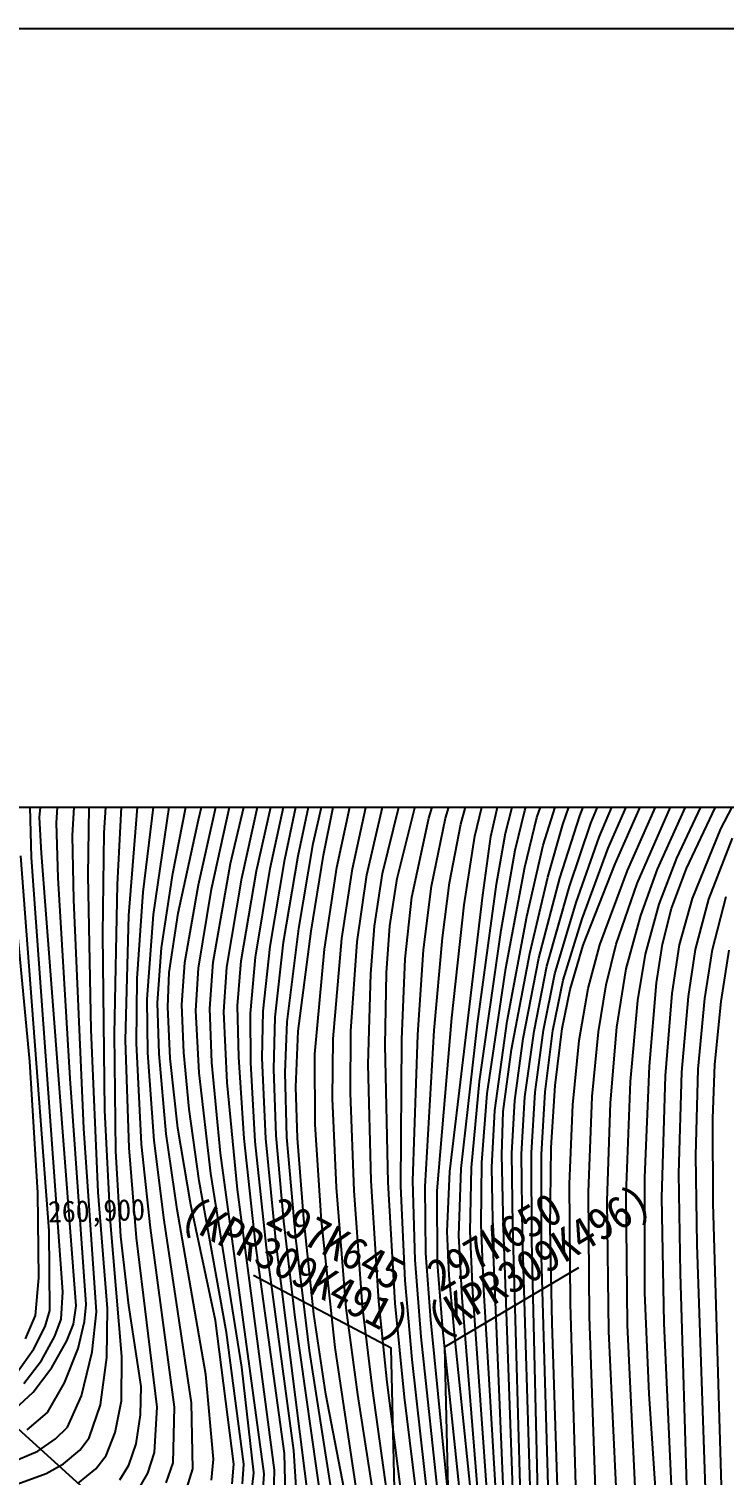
# Model space of a CAD drawing. Header units: millimetres. Extents: x 14950 to 15746, y 1103 to 1809.
# Drawn here: x 15580.3 to 15645.1, y 1484.4 to 1619.1 of the extents above; entities that cross this region are included whole.
import ezdxf
from ezdxf.xclip import XClip

# ---------------------------------------------------------------- set-up
doc = ezdxf.new("R2010")
doc.units = ezdxf.units.MM
doc.header["$LTSCALE"] = 10
doc.header["$MEASUREMENT"] = 0
doc.header["$XCLIPFRAME"] = 2
doc.layers.add('TX-PAPR', color=2, linetype='Continuous', plot=False)
doc.layers.add('TZ-BASE', color=253, linetype='Continuous')
doc.styles.add('GR', font='GulimChe.ttf')
doc.styles.add('HANA', font='GulimChe.ttf')

# ---------------------------------------------------------------- blocks, each defined once
blk = doc.blocks.new('JD-DGDG5SGS')
at = {"layer": 'TZ-BASE'}
for p, q in [((551.46, 74.04, 64.1), (552.56, 89.73, 64.1)), ((553.03, 73.54, 65.1), (553.9, 86.97, 65.1)), ((554.51, 72.36, 66.1), (555.28, 85.02, 66.1)), ((566.25, 73.82, 74.1), (569.2, 85.16, 74.1)), ((557.47, 72.61, 68.1), (558.23, 83.82, 68.1)), ((614.95, 72.98, 110.1), (620.71, 84.06, 110.1)), ((586.41, 74.95, 89.1), (588.32, 81.19, 89.1)), ((581.87, 74.97, 86.1), (583.73, 80.75, 86.1)), ((587.73, 74, 90.1), (589.7, 80.56, 90.1)), ((589.28, 73.98, 91.1), (591.01, 79.81, 91.1)), ((558.7, 67.81, 69.1), (559.27, 78.62, 69.1)), ((561.1, 67.11, 71.1), (562.44, 78.13, 71.1)), ((563.87, 68.85, 73.1), (565.75, 78.34, 73.1)), ((569.26, 69.76, 77.1), (571.23, 78.12, 77.1)), ((590.7, 73.44, 92.1), (592.09, 78.35, 92.1)), ((596.68, 74.7, 96.1), (597.92, 78.33, 96.1)), ((601.8, 74.22, 100.1), (603.93, 79.44, 100.1)), ((602.82, 73.51, 101.1), (605.11, 79.02, 101.1)), ((603.6, 72.22, 102.1), (606.42, 78.88, 102.1)), ((604.45, 71.18, 103.1), (607.74, 78.77, 103.1)), ((605.09, 69.73, 104.1), (609.27, 79.16, 104.1)), ((597.8, 74.05, 97.1), (599.11, 77.88, 97.1)), ((600.22, 73.39, 99.1), (601.48, 77.01, 99.1)), ((606.23, 69.11, 105.1), (609.93, 77.46, 105.1)), ((550.71, 70.33, 63.1), (550.55, 76.27, 63.1)), ((559.78, 64.93, 70.1), (560.7, 76.66, 70.1)), ((562.07, 65.03, 72.1), (563.63, 75.64, 72.1)), ((566.26, 67.79, 75.1), (567.97, 75.45, 75.1)), ((570.29, 68.39, 78.1), (572.01, 76.15, 78.1)), ((571.68, 69.09, 79.1), (573.12, 75.57, 79.1)), ((572.95, 69.3, 80.1), (574.32, 75.64, 80.1)), ((574.31, 70.14, 81.1), (575.48, 75.63, 81.1)), ((575.56, 70.47, 82.1), (576.68, 75.75, 82.1)), ((576.96, 71.64, 83.1), (578.07, 76.55, 83.1)), ((592.02, 72.3, 93.1), (592.96, 76.18, 93.1)), ((593.52, 72.29, 94.1), (594.32, 75.78, 94.1)), ((594.87, 72.58, 95.1), (595.64, 75.62, 95.1)), ((598.39, 71.48, 98.1), (600.04, 76.74, 98.1)), ((607.13, 67.91, 106.1), (610.67, 75.99, 106.1)), ((609.03, 69.25, 107.1), (612.31, 76.44, 107.1)), ((610.84, 70.26, 108.1), (613.62, 76.16, 108.1)), ((555.97, 68.64, 67.1), (556.09, 75.28, 67.1)), ((567.48, 67.37, 76.1), (569.22, 75.29, 76.1)), ((577.9, 70.53, 84.1), (578.83, 75.09, 84.1)), ((579.17, 69.41, 85.1), (580.4, 75.17, 85.1)), ((580.6, 69.28, 86.1), (581.87, 74.97, 86.1)), ((581.95, 68.72, 87.1), (583.45, 75.21, 87.1)), ((583.42, 68.84, 88.1), (585.01, 75.35, 88.1)), ((584.77, 68.37, 89.1), (586.41, 74.95, 89.1)), ((595.79, 71.02, 96.1), (596.68, 74.7, 96.1)), ((599.94, 68.41, 100.1), (601.8, 74.22, 100.1)), ((611.73, 69.29, 109.1), (614.53, 75.16, 109.1)), ((551.62, 70.73, 64.1), (551.46, 74.04, 64.1)), ((553.19, 68.42, 65.1), (553.03, 73.54, 65.1)), ((564.36, 65.13, 74.1), (566.25, 73.82, 74.1)), ((586.16, 66.63, 90.1), (587.73, 74, 90.1)), ((587.97, 67.65, 91.1), (589.28, 73.98, 91.1)), ((589.67, 67.98, 92.1), (590.7, 73.44, 92.1)), ((596.67, 69.43, 97.1), (597.8, 74.05, 97.1)), ((598.82, 68.51, 99.1), (600.22, 73.39, 99.1)), ((600.83, 67.64, 101.1), (602.82, 73.51, 101.1)), ((612.29, 66.5, 110.1), (614.95, 72.98, 110.1)), ((550.54, 51.34, 61.1), (548.59, 72.02, 61.1)), ((554.66, 66.39, 66.1), (554.51, 72.36, 66.1)), ((557.34, 63.2, 68.1), (557.47, 72.61, 68.1)), ((575.61, 63.72, 83.1), (576.96, 71.64, 83.1)), ((591.02, 65.92, 93.1), (592.02, 72.3, 93.1)), ((592.77, 66.81, 94.1), (593.52, 72.29, 94.1)), ((594.05, 67.85, 95.1), (594.87, 72.58, 95.1)), ((596.85, 64.84, 98.1), (598.39, 71.48, 98.1)), ((601.45, 66.13, 102.1), (603.6, 72.22, 102.1)), ((613.83, 66.44, 111.1), (616.02, 72.14, 111.1)), ((552.36, 35.56, 62.1), (549.71, 70.48, 62.1)), ((553.61, 29.88, 63.1), (550.71, 70.33, 63.1)), ((554.85, 28.57, 64.1), (551.62, 70.73, 64.1)), ((572.93, 62.04, 81.1), (574.31, 70.14, 81.1)), ((574.2, 62.44, 82.1), (575.56, 70.47, 82.1)), ((576.76, 63.48, 84.1), (577.9, 70.53, 84.1)), ((594.47, 63.56, 96.1), (595.79, 71.02, 96.1)), ((602.01, 64.61, 103.1), (604.45, 71.18, 103.1)), ((609.18, 65.97, 108.1), (610.84, 70.26, 108.1)), ((562.83, 61.92, 73.1), (563.87, 68.85, 73.1)), ((567.63, 60.59, 77.1), (569.26, 69.76, 77.1)), ((570.23, 60.71, 79.1), (571.68, 69.09, 79.1)), ((571.57, 61.06, 80.1), (572.95, 69.3, 80.1)), ((578.02, 61.78, 85.1), (579.17, 69.41, 85.1)), ((579.61, 62.79, 86.1), (580.6, 69.28, 86.1)), ((581.05, 62.46, 87.1), (581.95, 68.72, 87.1)), ((582.65, 63.93, 88.1), (583.42, 68.84, 88.1)), ((594.92, 60.03, 97.1), (596.67, 69.43, 97.1)), ((602.11, 62.15, 104.1), (605.09, 69.73, 104.1)), ((603.68, 62.21, 105.1), (606.23, 69.11, 105.1)), ((607.48, 64.93, 107.1), (609.03, 69.25, 107.1)), ((610.35, 65.57, 109.1), (611.73, 69.29, 109.1)), ((554.29, 49.74, 65.1), (553.19, 68.42, 65.1)), ((556.26, 54.27, 67.1), (555.97, 68.64, 67.1)), ((558.42, 53.9, 69.1), (558.7, 67.81, 69.1)), ((565, 60.56, 75.1), (566.26, 67.79, 75.1)), ((566.25, 60.01, 76.1), (567.48, 67.37, 76.1)), ((568.89, 60.12, 78.1), (570.29, 68.39, 78.1)), ((584.08, 63.97, 89.1), (584.77, 68.37, 89.1)), ((587.22, 61.74, 91.1), (587.97, 67.65, 91.1)), ((588.99, 62.85, 92.1), (589.67, 67.98, 92.1)), ((592.25, 54.85, 95.1), (594.05, 67.85, 95.1)), ((597.14, 61.4, 99.1), (598.82, 68.51, 99.1)), ((597.99, 60.95, 100.1), (599.94, 68.41, 100.1)), ((598.74, 60.22, 101.1), (600.83, 67.64, 101.1)), ((605.2, 62.27, 106.1), (607.13, 67.91, 106.1)), ((555.59, 45.1, 66.1), (554.66, 66.39, 66.1)), ((560.54, 59.05, 71.1), (561.1, 67.11, 71.1)), ((585.52, 60.89, 90.1), (586.16, 66.63, 90.1)), ((589.7, 41.08, 94.1), (592.77, 66.81, 94.1)), ((599.48, 59.48, 102.1), (601.45, 66.13, 102.1)), ((611.1, 62.19, 110.1), (612.29, 66.5, 110.1)), ((612.59, 61.77, 111.1), (613.83, 66.44, 111.1)), ((614.16, 61.77, 112.1), (615.45, 66.7, 112.1)), ((559.46, 53.31, 70.1), (559.78, 64.93, 70.1)), ((561.47, 57.15, 72.1), (562.07, 65.03, 72.1)), ((563.53, 59.63, 74.1), (564.36, 65.13, 74.1)), ((589.86, 55.4, 93.1), (591.02, 65.92, 93.1)), ((595.04, 55.1, 98.1), (596.85, 64.84, 98.1)), ((606.13, 59.95, 107.1), (607.48, 64.93, 107.1)), ((607.91, 61.33, 108.1), (609.18, 65.97, 108.1)), ((609.5, 62.25, 109.1), (610.35, 65.57, 109.1)), ((574.52, 55.03, 83.1), (575.61, 63.72, 83.1)), ((575.55, 54.15, 84.1), (576.76, 63.48, 84.1)), ((582.31, 59.5, 88.1), (582.65, 63.93, 88.1)), ((583.77, 59.59, 89.1), (584.08, 63.97, 89.1)), ((592.44, 49.48, 96.1), (594.47, 63.56, 96.1)), ((600.25, 58.92, 103.1), (602.01, 64.61, 103.1)), ((557.53, 46.76, 68.1), (557.34, 63.2, 68.1)), ((572.28, 56.03, 81.1), (572.93, 62.04, 81.1)), ((573.4, 55.45, 82.1), (574.2, 62.44, 82.1)), ((578.8, 53.43, 86.1), (579.61, 62.79, 86.1)), ((580.46, 54.17, 87.1), (581.05, 62.46, 87.1)), ((588.23, 54.23, 92.1), (588.99, 62.85, 92.1)), ((600.89, 58.03, 104.1), (602.11, 62.15, 104.1)), ((602.58, 58.12, 105.1), (603.68, 62.21, 105.1)), ((604.26, 58.48, 106.1), (605.2, 62.27, 106.1)), ((608.95, 58.65, 109.1), (609.5, 62.25, 109.1)), ((610.41, 57.66, 110.1), (611.1, 62.19, 110.1)), ((562.45, 56.81, 73.1), (562.83, 61.92, 73.1)), ((569.9, 56.52, 79.1), (570.23, 60.71, 79.1)), ((571.11, 55.81, 80.1), (571.57, 61.06, 80.1)), ((577.11, 52.01, 85.1), (578.02, 61.78, 85.1)), ((585.2, 53.37, 90.1), (585.52, 60.89, 90.1)), ((586.7, 53.81, 91.1), (587.22, 61.74, 91.1)), ((595.42, 52.44, 99.1), (597.14, 61.4, 99.1)), ((596.52, 53.46, 100.1), (597.99, 60.95, 100.1)), ((607.21, 57.02, 108.1), (607.91, 61.33, 108.1)), ((611.93, 57.38, 111.1), (612.59, 61.77, 111.1)), ((613.45, 57.19, 112.1), (614.16, 61.77, 112.1)), ((614.96, 56.92, 113.1), (615.72, 61.7, 113.1)), ((563.4, 56.42, 74.1), (563.53, 59.63, 74.1)), ((564.71, 56.6, 75.1), (565, 60.56, 75.1)), ((566.02, 56.09, 76.1), (566.25, 60.01, 76.1)), ((567.32, 56.27, 77.1), (567.63, 60.59, 77.1)), ((568.62, 55.96, 78.1), (568.89, 60.12, 78.1)), ((582.06, 51.08, 88.1), (582.31, 59.5, 88.1)), ((583.67, 52.84, 89.1), (583.77, 59.59, 89.1)), ((593.18, 48.36, 97.1), (594.92, 60.03, 97.1)), ((597.53, 54.17, 101.1), (598.74, 60.22, 101.1)), ((598.42, 54.24, 102.1), (599.48, 59.48, 102.1)), ((605.26, 54.52, 107.1), (606.13, 59.95, 107.1)), ((560.49, 53.04, 71.1), (560.54, 59.05, 71.1)), ((599.29, 54.21, 103.1), (600.25, 58.92, 103.1)), ((600.16, 54.41, 104.1), (600.89, 58.03, 104.1)), ((601.73, 53.3, 105.1), (602.58, 58.12, 105.1)), ((603.53, 54.1, 106.1), (604.26, 58.48, 106.1)), ((608.29, 50.91, 109.1), (608.95, 58.65, 109.1)), ((561.55, 52.15, 72.1), (561.47, 57.15, 72.1)), ((562.6, 52.05, 73.1), (562.45, 56.81, 73.1)), ((564.89, 52.16, 75.1), (564.71, 56.6, 75.1)), ((606.51, 49.48, 108.1), (607.21, 57.02, 108.1)), ((609.78, 49.99, 110.1), (610.41, 57.66, 110.1)), ((611.31, 50.35, 111.1), (611.93, 57.38, 111.1)), ((612.84, 50.62, 112.1), (613.45, 57.19, 112.1)), ((614.38, 51.04, 113.1), (614.96, 56.92, 113.1)), ((563.63, 51.61, 74.1), (563.4, 56.42, 74.1)), ((566.32, 50.28, 76.1), (566.02, 56.09, 76.1)), ((567.51, 51.23, 77.1), (567.32, 56.27, 77.1)), ((568.92, 49.38, 78.1), (568.62, 55.96, 78.1)), ((570.03, 51.73, 79.1), (569.9, 56.52, 79.1)), ((571.14, 51.25, 80.1), (571.11, 55.81, 80.1)), ((572.21, 51.65, 81.1), (572.28, 56.03, 81.1)), ((573.29, 50.62, 82.1), (573.4, 55.45, 82.1)), ((588.5, 39.28, 93.1), (589.86, 55.4, 93.1)), ((556.91, 39.16, 67.1), (556.26, 54.27, 67.1)), ((558.57, 42.97, 69.1), (558.42, 53.9, 69.1)), ((574.34, 50.31, 83.1), (574.52, 55.03, 83.1)), ((575.33, 48.93, 84.1), (575.55, 54.15, 84.1)), ((580.42, 48.41, 87.1), (580.46, 54.17, 87.1)), ((587.38, 39.71, 92.1), (588.23, 54.23, 92.1)), ((590.73, 41.37, 95.1), (592.25, 54.85, 95.1)), ((593.88, 46.76, 98.1), (595.04, 55.1, 98.1)), ((596.69, 48.05, 101.1), (597.53, 54.17, 101.1)), ((597.65, 48.49, 102.1), (598.42, 54.24, 102.1)), ((598.57, 48.5, 103.1), (599.29, 54.21, 103.1)), ((599.5, 49.1, 104.1), (600.16, 54.41, 104.1)), ((602.95, 48.06, 106.1), (603.53, 54.1, 106.1)), ((604.66, 47.47, 107.1), (605.26, 54.52, 107.1)), ((559.79, 43.28, 70.1), (559.46, 53.31, 70.1)), ((560.96, 43.64, 71.1), (560.49, 53.04, 71.1)), ((578.75, 47.89, 86.1), (578.8, 53.43, 86.1)), ((583.95, 40.06, 89.1), (583.67, 52.84, 89.1)), ((585.11, 39.74, 90.1), (585.2, 53.37, 90.1)), ((586.24, 40.22, 91.1), (586.7, 53.81, 91.1)), ((595.74, 47.7, 100.1), (596.52, 53.46, 100.1)), ((601.15, 47.3, 105.1), (601.73, 53.3, 105.1)), ((551.3, 39.1, 61.1), (550.54, 51.34, 61.1)), ((562.13, 43.99, 72.1), (561.55, 52.15, 72.1)), ((563.25, 44.61, 73.1), (562.6, 52.05, 73.1)), ((564.34, 45.12, 74.1), (563.63, 51.61, 74.1)), ((565.4, 46.88, 75.1), (564.89, 52.16, 75.1)), ((568.32, 42.8, 77.1), (567.51, 51.23, 77.1)), ((570.53, 44.17, 79.1), (570.03, 51.73, 79.1)), ((571.56, 43.87, 80.1), (571.14, 51.25, 80.1)), ((572.53, 44.15, 81.1), (572.21, 51.65, 81.1)), ((577.15, 45.47, 85.1), (577.11, 52.01, 85.1)), ((594.67, 46.69, 99.1), (595.42, 52.44, 99.1)), ((567.4, 40.9, 76.1), (566.32, 50.28, 76.1)), ((573.51, 44.43, 82.1), (573.29, 50.62, 82.1)), ((574.51, 44.29, 83.1), (574.34, 50.31, 83.1)), ((582.34, 40.22, 88.1), (582.06, 51.08, 88.1)), ((607.86, 40.52, 109.1), (608.29, 50.91, 109.1)), ((609.45, 38.66, 110.1), (609.78, 49.99, 110.1)), ((611.04, 40.9, 111.1), (611.31, 50.35, 111.1)), ((612.61, 42.57, 112.1), (612.84, 50.62, 112.1)), ((614.21, 46.03, 113.1), (614.38, 51.04, 113.1)), ((555.81, 28.71, 65.1), (554.29, 49.74, 65.1)), ((569.91, 39.42, 78.1), (568.92, 49.38, 78.1)), ((575.5, 44.21, 84.1), (575.33, 48.93, 84.1)), ((591.69, 41.46, 96.1), (592.44, 49.48, 96.1)), ((597.3, 42.84, 102.1), (597.65, 48.49, 102.1)), ((598.22, 42.67, 103.1), (598.57, 48.5, 103.1)), ((599.14, 43.33, 104.1), (599.5, 49.1, 104.1)), ((606.11, 38.99, 108.1), (606.51, 49.48, 108.1)), ((579.11, 39.6, 86.1), (578.75, 47.89, 86.1)), ((580.76, 39.3, 87.1), (580.42, 48.41, 87.1)), ((592.66, 41.92, 97.1), (593.18, 48.36, 97.1)), ((595.47, 42.81, 100.1), (595.74, 47.7, 100.1)), ((596.38, 42.71, 101.1), (596.69, 48.05, 101.1)), ((600.85, 39.95, 105.1), (601.15, 47.3, 105.1)), ((602.6, 39.18, 106.1), (602.95, 48.06, 106.1)), ((604.35, 38.37, 107.1), (604.66, 47.47, 107.1)), ((558.05, 36.39, 68.1), (557.53, 46.76, 68.1)), ((566.34, 40.22, 75.1), (565.4, 46.88, 75.1)), ((593.61, 41.5, 98.1), (593.88, 46.76, 98.1)), ((594.53, 42.63, 99.1), (594.67, 46.69, 99.1)), ((614.24, 38.1, 113.1), (614.21, 46.03, 113.1)), ((556.77, 28.01, 66.1), (555.59, 45.1, 66.1)), ((564.29, 37.55, 73.1), (563.25, 44.61, 73.1)), ((565.55, 38, 74.1), (564.34, 45.12, 74.1)), ((577.72, 36.51, 85.1), (577.15, 45.47, 85.1)), ((560.49, 34.91, 70.1), (559.79, 43.28, 70.1)), ((561.78, 35.86, 71.1), (560.96, 43.64, 71.1)), ((563.07, 36.57, 72.1), (562.13, 43.99, 72.1)), ((571.57, 34.42, 79.1), (570.53, 44.17, 79.1)), ((572.59, 34, 80.1), (571.56, 43.87, 80.1)), ((573.52, 34.11, 81.1), (572.53, 44.15, 81.1)), ((574.21, 36.46, 82.1), (573.51, 44.43, 82.1)), ((575.32, 34.88, 83.1), (574.51, 44.29, 83.1)), ((576.07, 36.69, 84.1), (575.5, 44.21, 84.1)), ((599.04, 35.89, 104.1), (599.14, 43.33, 104.1)), ((559.04, 35.04, 69.1), (558.57, 42.97, 69.1)), ((572.39, 12.94, 77.1), (568.32, 42.8, 77.1)), ((592.61, 36.17, 97.1), (592.66, 41.92, 97.1)), ((594.7, 35.85, 99.1), (594.53, 42.63, 99.1)), ((595.57, 36.05, 100.1), (595.47, 42.81, 100.1)), ((596.46, 35.14, 101.1), (596.38, 42.71, 101.1)), ((597.34, 34.66, 102.1), (597.3, 42.84, 102.1)), ((598.23, 33.19, 103.1), (598.22, 42.67, 103.1)), ((612.73, 34.26, 112.1), (612.61, 42.57, 112.1)), ((570.29, 22.88, 76.1), (567.4, 40.9, 76.1)), ((589.45, 35.51, 94.1), (589.7, 41.08, 94.1)), ((590.53, 35.13, 95.1), (590.73, 41.37, 95.1)), ((591.57, 35.55, 96.1), (591.69, 41.46, 96.1)), ((593.74, 33.35, 98.1), (593.61, 41.5, 98.1)), ((607.86, 29.78, 109.1), (607.86, 40.52, 109.1)), ((611.17, 31.58, 111.1), (611.04, 40.9, 111.1)), ((551.38, 31.19, 61.1), (551.3, 39.1, 61.1)), ((557.79, 28.34, 67.1), (556.91, 39.16, 67.1)), ((568.87, 26.1, 75.1), (566.34, 40.22, 75.1)), ((573.36, 13.27, 78.1), (569.91, 39.42, 78.1)), ((580.04, 28.39, 86.1), (579.11, 39.6, 86.1)), ((581.56, 28.55, 87.1), (580.76, 39.3, 87.1)), ((583.07, 28.99, 88.1), (582.34, 40.22, 88.1)), ((584.6, 28.82, 89.1), (583.95, 40.06, 89.1)), ((585.52, 30.94, 90.1), (585.11, 39.74, 90.1)), ((586.45, 32.86, 91.1), (586.24, 40.22, 91.1)), ((587.46, 33.48, 92.1), (587.38, 39.71, 92.1)), ((588.54, 32.58, 93.1), (588.5, 39.28, 93.1)), ((600.93, 28.81, 105.1), (600.85, 39.95, 105.1)), ((602.71, 27.6, 106.1), (602.6, 39.18, 106.1)), ((567.86, 27.21, 74.1), (565.55, 38, 74.1)), ((604.51, 26.19, 107.1), (604.35, 38.37, 107.1)), ((606.24, 26.79, 108.1), (606.11, 38.99, 108.1)), ((609.66, 26.97, 110.1), (609.45, 38.66, 110.1)), ((615.11, 8.19, 113.1), (614.24, 38.1, 113.1)), ((559.12, 23.87, 68.1), (558.05, 36.39, 68.1)), ((565.61, 19.55, 72.1), (563.07, 36.57, 72.1)), ((566.94, 22.18, 73.1), (564.29, 37.55, 73.1)), ((575.28, 27.5, 82.1), (574.21, 36.46, 82.1)), ((577.01, 27.8, 84.1), (576.07, 36.69, 84.1)), ((579, 24.7, 85.1), (577.72, 36.51, 85.1)), ((552.4, 28.14, 62.1), (552.36, 35.56, 62.1)), ((559.76, 28.62, 69.1), (559.04, 35.04, 69.1)), ((564.02, 19.15, 71.1), (561.78, 35.86, 71.1)), ((589.61, 31.41, 94.1), (589.45, 35.51, 94.1)), ((590.85, 29.36, 95.1), (590.53, 35.13, 95.1)), ((591.84, 29.86, 96.1), (591.57, 35.55, 96.1)), ((592.85, 30.12, 97.1), (592.61, 36.17, 97.1)), ((595.83, 3.6, 99.1), (594.7, 35.85, 99.1)), ((596.58, -0.05, 100.1), (595.57, 36.05, 100.1)), ((597.41, 3.6, 101.1), (596.46, 35.14, 101.1)), ((599.22, 26.98, 104.1), (599.04, 35.89, 104.1)), ((562.42, 19.14, 70.1), (560.49, 34.91, 70.1)), ((574.28, 14.85, 79.1), (571.57, 34.42, 79.1)), ((575.14, 15.12, 80.1), (572.59, 34, 80.1)), ((576.78, 8.28, 81.1), (573.52, 34.11, 81.1)), ((576.62, 24.43, 83.1), (575.32, 34.88, 83.1)), ((598.25, -4.58, 102.1), (597.34, 34.66, 102.1)), ((613.61, 8.63, 112.1), (612.73, 34.26, 112.1)), ((587.01, 25.71, 91.1), (586.45, 32.86, 91.1)), ((587.91, 27.28, 92.1), (587.46, 33.48, 92.1)), ((589.04, 26.37, 93.1), (588.54, 32.58, 93.1)), ((595.07, 2.66, 98.1), (593.74, 33.35, 98.1)), ((599.2, 0.16, 103.1), (598.23, 33.19, 103.1)), ((551.06, 27.67, 61.1), (551.38, 31.19, 61.1)), ((590.18, 25.39, 94.1), (589.61, 31.41, 94.1)), ((612.12, 1.08, 111.1), (611.17, 31.58, 111.1)), ((553.46, 27.35, 63.1), (553.61, 29.88, 63.1)), ((586.17, 23.59, 90.1), (585.52, 30.94, 90.1)), ((593.7, 3.77, 96.1), (591.84, 29.86, 96.1)), ((594.41, 3.83, 97.1), (592.85, 30.12, 97.1)), ((608.27, 20.38, 109.1), (607.86, 29.78, 109.1)), ((554.62, 26.87, 64.1), (554.85, 28.57, 64.1)), ((555.64, 27.14, 65.1), (555.81, 28.71, 65.1)), ((557.71, 23.77, 67.1), (557.79, 28.34, 67.1)), ((560.92, 21.08, 69.1), (559.76, 28.62, 69.1)), ((581.1, 20.32, 86.1), (580.04, 28.39, 86.1)), ((582.47, 20.9, 87.1), (581.56, 28.55, 87.1)), ((583.86, 21.48, 88.1), (583.07, 28.99, 88.1)), ((585.45, 20.08, 89.1), (584.6, 28.82, 89.1)), ((592.95, 3.26, 95.1), (590.85, 29.36, 95.1)), ((601.87, -3.14, 105.1), (600.93, 28.81, 105.1)), ((550.13, 25.51, 61.1), (551.06, 27.67, 61.1)), ((551.97, 26.67, 62.1), (552.4, 28.14, 62.1)), ((552.87, 25.77, 63.1), (553.46, 27.35, 63.1)), ((555.04, 24.61, 65.1), (555.64, 27.14, 65.1)), ((556.36, 24.31, 66.1), (556.77, 28.01, 66.1)), ((569.57, 13.85, 74.1), (567.86, 27.21, 74.1)), ((577.97, 8.58, 82.1), (575.28, 27.5, 82.1)), ((578.14, 20.37, 84.1), (577.01, 27.8, 84.1)), ((590.22, 3.91, 92.1), (587.91, 27.28, 92.1)), ((600.16, -2.29, 104.1), (599.22, 26.98, 104.1)), ((603.73, -2.45, 106.1), (602.71, 27.6, 106.1)), ((610.82, 0.85, 110.1), (609.66, 26.97, 110.1)), ((550.92, 24.58, 62.1), (551.97, 26.67, 62.1)), ((551.62, 23.5, 63.1), (552.87, 25.77, 63.1)), ((554, 25.31, 64.1), (554.62, 26.87, 64.1)), ((570.49, 13.83, 75.1), (568.87, 26.1, 75.1)), ((589.27, 4.75, 91.1), (587.01, 25.71, 91.1)), ((591.29, 4.81, 93.1), (589.04, 26.37, 93.1)), ((605.63, 1.95, 107.1), (604.51, 26.19, 107.1)), ((607.53, -0.03, 108.1), (606.24, 26.79, 108.1)), ((549.34, 22.36, 62.1), (550.92, 24.58, 62.1)), ((552.61, 22.83, 64.1), (554, 25.31, 64.1)), ((553.78, 21.4, 65.1), (555.04, 24.61, 65.1)), ((555.36, 20.21, 66.1), (556.36, 24.31, 66.1)), ((579.34, 6.98, 83.1), (576.62, 24.43, 83.1)), ((582.17, 3.62, 85.1), (579, 24.7, 85.1)), ((592.36, 4.5, 94.1), (590.18, 25.39, 94.1)), ((549.99, 21.36, 63.1), (551.62, 23.5, 63.1)), ((557.13, 19.38, 67.1), (557.71, 23.77, 67.1)), ((559.1, 19.73, 68.1), (559.12, 23.87, 68.1)), ((588.27, 4.97, 90.1), (586.17, 23.59, 90.1)), ((550.87, 20.54, 64.1), (552.61, 22.83, 64.1)), ((567.66, 14.3, 73.1), (566.94, 22.18, 73.1)), ((571.42, 13.04, 76.1), (570.29, 22.88, 76.1)), ((544.67, 21.47, 60.51), (566, 2.17, 60.51)), ((549.18, 18.99, 64.1), (550.87, 20.54, 64.1)), ((552.19, 18.65, 65.1), (553.78, 21.4, 65.1)), ((554.05, 17.3, 66.1), (555.36, 20.21, 66.1)), ((560.86, 18.44, 69.1), (560.92, 21.08, 69.1)), ((580.51, 8.08, 84.1), (578.14, 20.37, 84.1)), ((583.2, 6.87, 86.1), (581.1, 20.32, 86.1)), ((584.6, 5.82, 87.1), (582.47, 20.9, 87.1)), ((585.91, 5.25, 88.1), (583.86, 21.48, 88.1)), ((609.6, 0.81, 109.1), (608.27, 20.38, 109.1)), ((556.06, 16.29, 67.1), (557.13, 19.38, 67.1)), ((558.51, 16.79, 68.1), (559.1, 19.73, 68.1)), ((562.15, 14.92, 70.1), (562.42, 19.14, 70.1)), ((563.89, 13.97, 71.1), (564.02, 19.15, 71.1)), ((565.73, 13.41, 72.1), (565.61, 19.55, 72.1)), ((587.31, 5.29, 89.1), (585.45, 20.08, 89.1)), ((550.3, 17.05, 65.1), (552.19, 18.65, 65.1)), ((560.44, 15.75, 69.1), (560.86, 18.44, 69.1)), ((551.29, 15.05, 66.1), (552.93, 16.19, 66.1)), ((552.93, 16.19, 66.1), (554.05, 17.3, 66.1)), ((555.2, 15.16, 67.1), (556.06, 16.29, 67.1)), ((557.67, 14.64, 68.1), (558.51, 16.79, 68.1)), ((548.66, 13.94, 66.1), (551.29, 15.05, 66.1)), ((553.68, 13.86, 67.1), (555.2, 15.16, 67.1)), ((559.76, 13.76, 69.1), (560.44, 15.75, 69.1)), ((561.54, 13, 70.1), (562.15, 14.92, 70.1)), ((574.42, 9.38, 79.1), (574.28, 14.85, 79.1)), ((575.56, 8.67, 80.1), (575.14, 15.12, 80.1)), ((552.08, 12.97, 67.1), (553.68, 13.86, 67.1)), ((556.71, 13.42, 68.1), (557.67, 14.64, 68.1)), ((558.93, 12.39, 69.1), (559.76, 13.76, 69.1)), ((563.26, 12.1, 71.1), (563.89, 13.97, 71.1)), ((567.46, 12.35, 73.1), (567.66, 14.3, 73.1)), ((569.41, 12, 74.1), (569.57, 13.85, 74.1)), ((570.36, 12, 75.1), (570.49, 13.83, 75.1)), ((549.43, 12.02, 67.1), (552.08, 12.97, 67.1)), ((555.03, 12.03, 68.1), (556.71, 13.42, 68.1)), ((560.37, 10.96, 70.1), (561.54, 13, 70.1)), ((565.18, 11.6, 72.1), (565.73, 13.41, 72.1)), ((571.08, 10.05, 76.1), (571.42, 13.04, 76.1)), ((572.15, 9.67, 77.1), (572.39, 12.94, 77.1)), ((573.22, 9.02, 78.1), (573.36, 13.27, 78.1))]:
    blk.add_line(p, q, dxfattribs=at)
at = {"layer": 'TZ-BASE', "style": 'HANA'}
blk.add_text('260,900', height=2, rotation=1.4195, dxfattribs=at).set_placement((552.26, 36.34, -215.9))

msp = doc.modelspace()

# ---------------------------------------------------------------- linework, layer by layer
at = {"layer": 'TX-PAPR'}
msp.add_lwpolyline([(14949.89, 1103.05), (15745.89, 1103.05), (15745.89, 1619.05), (14949.89, 1619.05)], close=True, dxfattribs=at)
at = {"layer": 'TX-PAPR', "flags": 128}
msp.add_lwpolyline([(15031.86, 1546.58), (15727.09, 1546.58), (15732.26, 1396.58), (15027.75, 1396.58)], close=True, dxfattribs=at)
at = {"layer": 'TZ-BASE', "elevation": -215.9, "flags": 128}
for points in [[(15614.41, 1480.52), (15614.02, 1496.22), (15601.2, 1502.99)], [(15619.41, 1480.64), (15619.02, 1496.34), (15631.51, 1503.73)]]:
    msp.add_lwpolyline(points, dxfattribs=at)

# ---------------------------------------------------------------- block references
at = {"layer": 'TZ-BASE'}
ref = msp.add_blockref('JD-DGDG5SGS', (15029.81, 1471.58), dxfattribs=at)
XClip(ref).set_block_clipping_path([(2.0554214451, 74.9999997736), (697.2865998994, 74.9999245237), (702.4547041552, -75.0000750513), (-2.0554214453, -74.9999997815)])

# ---------------------------------------------------------------- texts
at = {"layer": 'TZ-BASE', "style": 'GR'}
for s, rotation, p in [('(KPR309K496)', 30.639, (15618.49, 1497.19, -215.9)), ('(KPR309K491)', 332.1616, (15594.22, 1507.81, -215.9)), ('297K645', 332.1616, (15602.21, 1507.83, -215.9)), ('297K650', 30.639, (15618.59, 1501.38, -215.9))]:
    msp.add_text(s, height=3, rotation=rotation, dxfattribs=at).set_placement(p)

doc.saveas('drawing.dxf')
